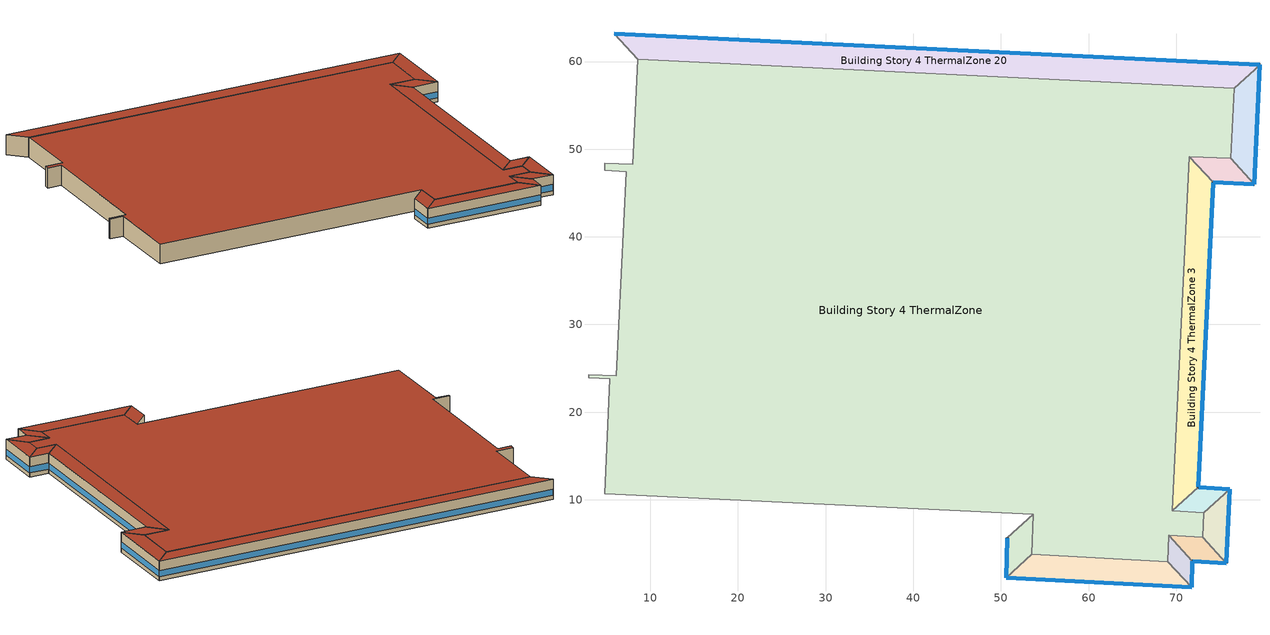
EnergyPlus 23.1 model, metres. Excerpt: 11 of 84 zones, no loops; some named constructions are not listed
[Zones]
Building Story 4 ThermalZone
 floor adiabatic (Typical Interior Ceiling): 76.59,56.95 76.19,48.94 71.5,49.16 69.54,8.77 73.13,8.55 73.02,5.75 69.14,5.95 69.05,2.94 53.53,3.81 53.69,8.37 4.8,10.69 5.38,23.8 2.95,23.91 2.97,24.27 6.14,24.16 7.23,47.45 4.79,47.57 4.82,48.38 7.98,48.25 8.55,60.23 z10.8
 wall adiabatic (Typical Interior Wall): 76.19,48.94 76.59,56.95 8.55,60.23 7.98,48.25 4.82,48.38 4.79,47.57 7.23,47.45 6.14,24.16 2.97,24.27 2.95,23.91 5.38,23.8 4.8,10.69 53.69,8.37 53.53,3.81 69.05,2.94 69.14,5.95 73.02,5.75 73.13,8.55 69.54,8.77 71.5,49.16 76.19,48.94 z10.8:14.4
 roof outside (Typical IEAD Roof R-31.25): 8.55,60.23 7.98,48.25 4.82,48.38 4.79,47.57 7.23,47.45 6.14,24.16 2.97,24.27 2.95,23.91 5.38,23.8 4.8,10.69 53.69,8.37 53.53,3.81 69.05,2.94 69.14,5.95 73.02,5.75 73.13,8.55 69.54,8.77 71.5,49.16 76.19,48.94 76.59,56.95 z14.4
Building Story 4 ThermalZone 1
 floor adiabatic (Typical Interior Ceiling): 79.55,59.64 78.88,45.98 76.19,48.94 76.59,56.95 z10.8
 wall outside (Typical Insulated Steel Framed Exterior Wall R-20.41): 78.88,45.98 79.55,59.64 z10.8:14.4
 wall adiabatic (Typical Interior Wall): 79.55,59.64 76.59,56.95 76.19,48.94 78.88,45.98 z10.8:14.4
 window (U 0.48 SHGC 0.40 Dbl Ref-D Clr 6mm/13mm): 78.88,46 79.55,59.61 z11.56:12.65
 roof outside (Typical IEAD Roof R-31.25): 76.59,56.95 76.19,48.94 78.88,45.98 79.55,59.64 z14.4
Building Story 4 ThermalZone 2
 floor adiabatic (Typical Interior Ceiling): 78.88,45.98 74.19,46.2 71.5,49.16 76.19,48.94 z10.8
 wall outside (Typical Insulated Steel Framed Exterior Wall R-20.41): 74.19,46.2 78.88,45.98 z10.8:14.4
 wall adiabatic (Typical Interior Wall): 78.88,45.98 76.19,48.94 71.5,49.16 74.19,46.2 z10.8:14.4
 window (U 0.48 SHGC 0.40 Dbl Ref-D Clr 6mm/13mm): 74.22,46.2 78.85,45.98 z11.56:12.65
 roof outside (Typical IEAD Roof R-31.25): 76.19,48.94 71.5,49.16 74.19,46.2 78.88,45.98 z14.4
Building Story 4 ThermalZone 20
 floor adiabatic (Typical Interior Ceiling): 5.86,63.19 79.55,59.64 76.59,56.95 8.55,60.23 z10.8
 wall outside (Typical Insulated Steel Framed Exterior Wall R-20.41): 79.55,59.64 5.86,63.19 z10.8:14.4
 wall adiabatic (Typical Interior Wall): 5.86,63.19 8.55,60.23 76.59,56.95 79.55,59.64 z10.8:14.4
 window (U 0.48 SHGC 0.40 Dbl Ref-D Clr 6mm/13mm): 79.52,59.64 5.89,63.19 z11.56:12.64
 roof outside (Typical IEAD Roof R-31.25): 8.55,60.23 76.59,56.95 79.55,59.64 5.86,63.19 z14.4
Building Story 4 ThermalZone 3
 floor adiabatic (Typical Interior Ceiling): 74.19,46.2 72.52,11.44 69.54,8.77 71.5,49.16 z10.8
 wall outside (Typical Insulated Steel Framed Exterior Wall R-20.41): 72.52,11.44 74.19,46.2 z10.8:14.4
 wall adiabatic (Typical Interior Wall): 74.19,46.2 71.5,49.16 69.54,8.77 72.52,11.44 z10.8:14.4
 window (U 0.48 SHGC 0.40 Dbl Ref-D Clr 6mm/13mm): 72.52,11.46 74.19,46.18 z11.56:12.64
 roof outside (Typical IEAD Roof R-31.25): 71.5,49.16 69.54,8.77 72.52,11.44 74.19,46.2 z14.4
Building Story 4 ThermalZone 4
 floor adiabatic (Typical Interior Ceiling): 72.52,11.44 76.12,11.22 73.13,8.55 69.54,8.77 z10.8
 wall outside (Typical Insulated Steel Framed Exterior Wall R-20.41): 76.12,11.22 72.52,11.44 z10.8:14.4
 wall adiabatic (Typical Interior Wall): 72.52,11.44 69.54,8.77 73.13,8.55 76.12,11.22 z10.8:14.4
 window (U 0.48 SHGC 0.40 Dbl Ref-D Clr 6mm/13mm): 76.09,11.22 72.54,11.44 z11.56:12.66
 roof outside (Typical IEAD Roof R-31.25): 69.54,8.77 73.13,8.55 76.12,11.22 72.52,11.44 z14.4
Building Story 4 ThermalZone 5
 floor adiabatic (Typical Interior Ceiling): 76.12,11.22 75.7,2.78 73.02,5.75 73.13,8.55 z10.8
 wall outside (Typical Insulated Steel Framed Exterior Wall R-20.41): 75.7,2.78 76.12,11.22 z10.8:14.4
 wall adiabatic (Typical Interior Wall): 76.12,11.22 73.13,8.55 73.02,5.75 75.7,2.78 z10.8:14.4
 window (U 0.48 SHGC 0.40 Dbl Ref-D Clr 6mm/13mm): 75.7,2.8 76.11,11.19 z11.56:12.65
 roof outside (Typical IEAD Roof R-31.25): 73.13,8.55 73.02,5.75 75.7,2.78 76.12,11.22 z14.4
Building Story 4 ThermalZone 6
 floor adiabatic (Typical Interior Ceiling): 75.7,2.78 71.85,3 69.14,5.95 73.02,5.75 z10.8
 wall outside (Typical Insulated Steel Framed Exterior Wall R-20.41): 71.85,3 75.7,2.78 z10.8:14.4
 wall adiabatic (Typical Interior Wall): 75.7,2.78 73.02,5.75 69.14,5.95 71.85,3 z10.8:14.4
 window (U 0.48 SHGC 0.40 Dbl Ref-D Clr 6mm/13mm): 71.87,3 75.67,2.78 z11.56:12.66
 roof outside (Typical IEAD Roof R-31.25): 73.02,5.75 69.14,5.95 71.85,3 75.7,2.78 z14.4
Building Story 4 ThermalZone 7
 floor adiabatic (Typical Interior Ceiling): 71.85,3 71.76,0 69.05,2.94 69.14,5.95 z10.8
 wall outside (Typical Insulated Steel Framed Exterior Wall R-20.41): 71.76,0 71.85,3 z10.8:14.4
 wall adiabatic (Typical Interior Wall): 71.85,3 69.14,5.95 69.05,2.94 71.76,0 z10.8:14.4
 window (U 0.48 SHGC 0.40 Dbl Ref-D Clr 6mm/13mm): 71.76,0.03 71.84,2.97 z11.56:12.66
 roof outside (Typical IEAD Roof R-31.25): 69.14,5.95 69.05,2.94 71.76,0 71.85,3 z14.4
Building Story 4 ThermalZone 8
 floor adiabatic (Typical Interior Ceiling): 71.76,0 50.58,1.11 53.53,3.81 69.05,2.94 z10.8
 wall outside (Typical Insulated Steel Framed Exterior Wall R-20.41): 50.58,1.11 71.76,0 z10.8:14.4
 wall adiabatic (Typical Interior Wall): 71.76,0 69.05,2.94 53.53,3.81 50.58,1.11 z10.8:14.4
 window (U 0.48 SHGC 0.40 Dbl Ref-D Clr 6mm/13mm): 50.6,1.11 71.74,0 z11.56:12.64
 roof outside (Typical IEAD Roof R-31.25): 69.05,2.94 53.53,3.81 50.58,1.11 71.76,0 z14.4
Building Story 4 ThermalZone 9
 floor adiabatic (Typical Interior Ceiling): 50.58,1.11 50.74,5.66 53.69,8.37 53.53,3.81 z10.8
 wall outside (Typical Insulated Steel Framed Exterior Wall R-20.41): 50.74,5.66 50.58,1.11 z10.8:14.4
 wall adiabatic (Typical Interior Wall): 50.58,1.11 53.53,3.81 53.69,8.37 50.74,5.66 z10.8:14.4
 window (U 0.48 SHGC 0.40 Dbl Ref-D Clr 6mm/13mm): 50.74,5.64 50.58,1.14 z11.56:12.65
 roof outside (Typical IEAD Roof R-31.25): 53.53,3.81 53.69,8.37 50.74,5.66 50.58,1.11 z14.4
[Material] Thermal Absorptance=0.9; Solar Absorptance=0.7
Name | Roughness | Thickness {m} | Conductivity {W/m-K} | Density {kg/m3} | Specific Heat {J/kg-K} | Visible Absorptance
100mm Normalweight concrete floor | MediumRough | 0.1016 | 2.31045 | 2322 | 832.557 | 0.7
25mm Stucco | Smooth | 0.0254 | 0.72 | 1856 | 840 | 0.7
5/8 in. Gypsum Board | MediumSmooth | 0.0159 | 0.16 | 800 | 1090 | 0.7
G01 13mm gypsum board | Smooth | 0.0127 | 0.160031 | 800.001 | 1090.73 | 0.5
Metal Roof Surface | Smooth | 0.0008 | 45.28 | 7824 | 500 | 0.7
Roof Membrane | VeryRough | 0.0095 | 0.16 | 1121.29 | 1460 | 0.7
[Material:NoMass] Roughness=Smooth; Thermal Absorptance=0.9; Solar Absorptance=0.7
Name | Thermal Resistance {m2-K/W} | Visible Absorptance
CP02 CARPET PAD | 0.21648 | 0.8
Typical Insulation R-18.23 | 3.21036 | 0.7
Typical Insulation R-30.13 | 5.30668 | 0.7
[WindowMaterial:Gas]
AIR 13MM: Gas Type=Air; Thickness {m}=0.0127
[WindowMaterial:Glazing] Optical Data Type=SpectralAverage; Thickness {m}=0.006; Infrared Transmittance at Normal Incidence=0; Front Side Infrared Hemispherical Emissivity=0.84; Conductivity {W/m-K}=0.9; Dirt Correction Factor for Solar and Visible Transmittance=1; Solar Diffusing=No
Name | Solar Transmittance at Normal Incidence | Front Side Solar Reflectance at Normal Incidence | Back Side Solar Reflectance at Normal Incidence | Visible Transmittance at Normal Incidence | Front Side Visible Reflectance at Normal Incidence | Back Side Visible Reflectance at Normal Incidence | Back Side Infrared Hemispherical Emissivity
CLEAR 6MM | 0.775 | 0.071 | 0.071 | 0.881 | 0.08 | 0.08 | 0.84
REF D CLEAR 6MM | 0.429 | 0.308 | 0.379 | 0.334 | 0.453 | 0.505 | 0.82
[Construction]
Typical IEAD Roof R-31.25: Roof Membrane, Typical Insulation R-30.13, Metal Roof Surface
Typical Insulated Steel Framed Exterior Wall R-20.41: 25mm Stucco, 5/8 in. Gypsum Board, Typical Insulation R-18.23, 5/8 in. Gypsum Board
Typical Interior Ceiling: CP02 CARPET PAD, 100mm Normalweight concrete floor
Typical Interior Wall: G01 13mm gypsum board, G01 13mm gypsum board
U 0.48 SHGC 0.40 Dbl Ref-D Clr 6mm/13mm: REF D CLEAR 6MM, AIR 13MM, CLEAR 6MM
[Zone] Multiplier=1; Part of Total Floor Area=Yes
Building Story 4 ThermalZone; Building Story 4 ThermalZone 1; Building Story 4 ThermalZone 2; Building Story 4 ThermalZone 20; Building Story 4 ThermalZone 3; Building Story 4 ThermalZone 4; Building Story 4 ThermalZone 5; Building Story 4 ThermalZone 6; Building Story 4 ThermalZone 7; Building Story 4 ThermalZone 8; Building Story 4 ThermalZone 9
[Space] Space Type=Story Top Blended Space Type
Name | Zone
Building Story 4 Space | Building Story 4 ThermalZone
Building Story 4 Space 1 | Building Story 4 ThermalZone 1
Building Story 4 Space 2 | Building Story 4 ThermalZone 2
Building Story 4 Space 20 | Building Story 4 ThermalZone 20
Building Story 4 Space 3 | Building Story 4 ThermalZone 3
Building Story 4 Space 4 | Building Story 4 ThermalZone 4
Building Story 4 Space 5 | Building Story 4 ThermalZone 5
Building Story 4 Space 6 | Building Story 4 ThermalZone 6
Building Story 4 Space 7 | Building Story 4 ThermalZone 7
Building Story 4 Space 8 | Building Story 4 ThermalZone 8
Building Story 4 Space 9 | Building Story 4 ThermalZone 9
[InternalMass]
Name | Construction | Zone or ZoneList | Space or SpaceList | Surface Area {m2}
Building Story 4 Space 8 Office WholeBuilding - Lg Office A  - Story Top Mass; Building Story 4 Space 8 Office WholeBuilding - Lg Office C  - Story Top Mass | InteriorFurnishings 1 | Building Story 4 ThermalZone 8 | Building Story 4 Space 8 | 8.02506
Building Story 4 Space 3 Office WholeBuilding - Lg Office A  - Story Top Mass; Building Story 4 Space 3 Office WholeBuilding - Lg Office C  - Story Top Mass | InteriorFurnishings 1 | Building Story 4 ThermalZone 3 | Building Story 4 Space 3 | 16.5221
Building Story 4 Space 1 Office WholeBuilding - Lg Office A  - Story Top Mass; Building Story 4 Space 1 Office WholeBuilding - Lg Office C  - Story Top Mass | InteriorFurnishings 1 | Building Story 4 ThermalZone 1 | Building Story 4 Space 1 | 4.74876
Building Story 4 Space 5 Office WholeBuilding - Lg Office A  - Story Top Mass; Building Story 4 Space 5 Office WholeBuilding - Lg Office C  - Story Top Mass | InteriorFurnishings 1 | Building Story 4 ThermalZone 5 | Building Story 4 Space 5 | 2.46419
Building Story 4 Space Office WholeBuilding - Lg Office A  - Story Top Mass; Building Story 4 Space Office WholeBuilding - Lg Office C  - Story Top Mass | InteriorFurnishings 1 | Building Story 4 ThermalZone | Building Story 4 Space | 511.465
Building Story 4 Space 2 Office WholeBuilding - Lg Office A  - Story Top Mass; Building Story 4 Space 2 Office WholeBuilding - Lg Office C  - Story Top Mass | InteriorFurnishings 1 | Building Story 4 ThermalZone 2 | Building Story 4 Space 2 | 2.05619
Building Story 4 Space 4 Office WholeBuilding - Lg Office A  - Story Top Mass; Building Story 4 Space 4 Office WholeBuilding - Lg Office C  - Story Top Mass | InteriorFurnishings 1 | Building Story 4 ThermalZone 4 | Building Story 4 Space 4 | 1.58788
Building Story 4 Space 6 Office WholeBuilding - Lg Office A  - Story Top Mass; Building Story 4 Space 6 Office WholeBuilding - Lg Office C  - Story Top Mass | InteriorFurnishings 1 | Building Story 4 ThermalZone 6 | Building Story 4 Space 6 | 1.68583
Building Story 4 Space 7 Office WholeBuilding - Lg Office A  - Story Top Mass; Building Story 4 Space 7 Office WholeBuilding - Lg Office C  - Story Top Mass | InteriorFurnishings 1 | Building Story 4 ThermalZone 7 | Building Story 4 Space 7 | 1.29811
Building Story 4 Space 9 Office WholeBuilding - Lg Office A  - Story Top Mass; Building Story 4 Space 9 Office WholeBuilding - Lg Office C  - Story Top Mass | InteriorFurnishings 1 | Building Story 4 ThermalZone 9 | Building Story 4 Space 9 | 2.01012
Building Story 4 Space 20 Office WholeBuilding - Lg Office A  - Story Top Mass; Building Story 4 Space 20 Office WholeBuilding - Lg Office C  - Story Top Mass | InteriorFurnishings 1 | Building Story 4 ThermalZone 20 | Building Story 4 Space 20 | 31.0455
Building Story 4 Space 8 Office WholeBuilding - Lg Office A end_a - Story Top Mass; Building Story 4 Space 8 Office WholeBuilding - Lg Office A end_b - Story Top Mass; Building Story 4 Space 8 Office WholeBuilding - Lg Office C end_a - Story Top Mass; Building Story 4 Space 8 Office WholeBuilding - Lg Office C end_b - Story Top Mass | InteriorFurnishings 1 | Building Story 4 ThermalZone 8 | Building Story 4 Space 8 | 0.530579
Building Story 4 Space 3 Office WholeBuilding - Lg Office A end_a - Story Top Mass; Building Story 4 Space 3 Office WholeBuilding - Lg Office A end_b - Story Top Mass; Building Story 4 Space 3 Office WholeBuilding - Lg Office C end_a - Story Top Mass; Building Story 4 Space 3 Office WholeBuilding - Lg Office C end_b - Story Top Mass | InteriorFurnishings 1 | Building Story 4 ThermalZone 3 | Building Story 4 Space 3 | 1.09236
Building Story 4 Space 1 Office WholeBuilding - Lg Office A end_a - Story Top Mass; Building Story 4 Space 1 Office WholeBuilding - Lg Office A end_b - Story Top Mass; Building Story 4 Space 1 Office WholeBuilding - Lg Office C end_a - Story Top Mass; Building Story 4 Space 1 Office WholeBuilding - Lg Office C end_b - Story Top Mass | InteriorFurnishings 1 | Building Story 4 ThermalZone 1 | Building Story 4 Space 1 | 0.313966
Building Story 4 Space 5 Office WholeBuilding - Lg Office A end_a - Story Top Mass; Building Story 4 Space 5 Office WholeBuilding - Lg Office A end_b - Story Top Mass; Building Story 4 Space 5 Office WholeBuilding - Lg Office C end_a - Story Top Mass; Building Story 4 Space 5 Office WholeBuilding - Lg Office C end_b - Story Top Mass | InteriorFurnishings 1 | Building Story 4 ThermalZone 5 | Building Story 4 Space 5 | 0.16292
Building Story 4 Space Office WholeBuilding - Lg Office A end_a - Story Top Mass; Building Story 4 Space Office WholeBuilding - Lg Office A end_b - Story Top Mass; Building Story 4 Space Office WholeBuilding - Lg Office C end_a - Story Top Mass; Building Story 4 Space Office WholeBuilding - Lg Office C end_b - Story Top Mass | InteriorFurnishings 1 | Building Story 4 ThermalZone | Building Story 4 Space | 33.8157
Building Story 4 Space 2 Office WholeBuilding - Lg Office A end_a - Story Top Mass; Building Story 4 Space 2 Office WholeBuilding - Lg Office A end_b - Story Top Mass; Building Story 4 Space 2 Office WholeBuilding - Lg Office C end_a - Story Top Mass; Building Story 4 Space 2 Office WholeBuilding - Lg Office C end_b - Story Top Mass | InteriorFurnishings 1 | Building Story 4 ThermalZone 2 | Building Story 4 Space 2 | 0.135946
Building Story 4 Space 4 Office WholeBuilding - Lg Office A end_a - Story Top Mass; Building Story 4 Space 4 Office WholeBuilding - Lg Office A end_b - Story Top Mass; Building Story 4 Space 4 Office WholeBuilding - Lg Office C end_a - Story Top Mass; Building Story 4 Space 4 Office WholeBuilding - Lg Office C end_b - Story Top Mass | InteriorFurnishings 1 | Building Story 4 ThermalZone 4 | Building Story 4 Space 4 | 0.104983
Building Story 4 Space 6 Office WholeBuilding - Lg Office A end_a - Story Top Mass; Building Story 4 Space 6 Office WholeBuilding - Lg Office A end_b - Story Top Mass; Building Story 4 Space 6 Office WholeBuilding - Lg Office C end_a - Story Top Mass; Building Story 4 Space 6 Office WholeBuilding - Lg Office C end_b - Story Top Mass | InteriorFurnishings 1 | Building Story 4 ThermalZone 6 | Building Story 4 Space 6 | 0.111459
Building Story 4 Space 7 Office WholeBuilding - Lg Office A end_a - Story Top Mass; Building Story 4 Space 7 Office WholeBuilding - Lg Office A end_b - Story Top Mass; Building Story 4 Space 7 Office WholeBuilding - Lg Office C end_a - Story Top Mass; Building Story 4 Space 7 Office WholeBuilding - Lg Office C end_b - Story Top Mass | InteriorFurnishings 1 | Building Story 4 ThermalZone 7 | Building Story 4 Space 7 | 0.0858251
Building Story 4 Space 9 Office WholeBuilding - Lg Office A end_a - Story Top Mass; Building Story 4 Space 9 Office WholeBuilding - Lg Office A end_b - Story Top Mass; Building Story 4 Space 9 Office WholeBuilding - Lg Office C end_a - Story Top Mass; Building Story 4 Space 9 Office WholeBuilding - Lg Office C end_b - Story Top Mass | InteriorFurnishings 1 | Building Story 4 ThermalZone 9 | Building Story 4 Space 9 | 0.1329
Building Story 4 Space 20 Office WholeBuilding - Lg Office A end_a - Story Top Mass; Building Story 4 Space 20 Office WholeBuilding - Lg Office A end_b - Story Top Mass; Building Story 4 Space 20 Office WholeBuilding - Lg Office C end_a - Story Top Mass; Building Story 4 Space 20 Office WholeBuilding - Lg Office C end_b - Story Top Mass | InteriorFurnishings 1 | Building Story 4 ThermalZone 20 | Building Story 4 Space 20 | 2.05258
Building Story 4 Space 8 Office WholeBuilding - Lg Office B  - Story Top Mass | InteriorFurnishings 1 | Building Story 4 ThermalZone 8 | Building Story 4 Space 8 | 75.5698
Building Story 4 Space 3 Office WholeBuilding - Lg Office B  - Story Top Mass | InteriorFurnishings 1 | Building Story 4 ThermalZone 3 | Building Story 4 Space 3 | 155.584
Building Story 4 Space 1 Office WholeBuilding - Lg Office B  - Story Top Mass | InteriorFurnishings 1 | Building Story 4 ThermalZone 1 | Building Story 4 Space 1 | 44.7179
Building Story 4 Space 5 Office WholeBuilding - Lg Office B  - Story Top Mass | InteriorFurnishings 1 | Building Story 4 ThermalZone 5 | Building Story 4 Space 5 | 23.2046
Building Story 4 Space Office WholeBuilding - Lg Office B  - Story Top Mass | InteriorFurnishings 1 | Building Story 4 ThermalZone | Building Story 4 Space | 4816.33
Building Story 4 Space 2 Office WholeBuilding - Lg Office B  - Story Top Mass | InteriorFurnishings 1 | Building Story 4 ThermalZone 2 | Building Story 4 Space 2 | 19.3626
Building Story 4 Space 4 Office WholeBuilding - Lg Office B  - Story Top Mass | InteriorFurnishings 1 | Building Story 4 ThermalZone 4 | Building Story 4 Space 4 | 14.9526
Building Story 4 Space 6 Office WholeBuilding - Lg Office B  - Story Top Mass | InteriorFurnishings 1 | Building Story 4 ThermalZone 6 | Building Story 4 Space 6 | 15.875
Building Story 4 Space 7 Office WholeBuilding - Lg Office B  - Story Top Mass | InteriorFurnishings 1 | Building Story 4 ThermalZone 7 | Building Story 4 Space 7 | 12.224
Building Story 4 Space 9 Office WholeBuilding - Lg Office B  - Story Top Mass | InteriorFurnishings 1 | Building Story 4 ThermalZone 9 | Building Story 4 Space 9 | 18.9288
Building Story 4 Space 20 Office WholeBuilding - Lg Office B  - Story Top Mass | InteriorFurnishings 1 | Building Story 4 ThermalZone 20 | Building Story 4 Space 20 | 292.347
Building Story 4 Space 8 Office WholeBuilding - Lg Office B end_a - Story Top Mass; Building Story 4 Space 8 Office WholeBuilding - Lg Office B end_b - Story Top Mass | InteriorFurnishings 1 | Building Story 4 ThermalZone 8 | Building Story 4 Space 8 | 4.99632
Building Story 4 Space 3 Office WholeBuilding - Lg Office B end_a - Story Top Mass; Building Story 4 Space 3 Office WholeBuilding - Lg Office B end_b - Story Top Mass | InteriorFurnishings 1 | Building Story 4 ThermalZone 3 | Building Story 4 Space 3 | 10.2865
Building Story 4 Space 1 Office WholeBuilding - Lg Office B end_a - Story Top Mass; Building Story 4 Space 1 Office WholeBuilding - Lg Office B end_b - Story Top Mass | InteriorFurnishings 1 | Building Story 4 ThermalZone 1 | Building Story 4 Space 1 | 2.95653
Building Story 4 Space 5 Office WholeBuilding - Lg Office B end_a - Story Top Mass; Building Story 4 Space 5 Office WholeBuilding - Lg Office B end_b - Story Top Mass | InteriorFurnishings 1 | Building Story 4 ThermalZone 5 | Building Story 4 Space 5 | 1.53418
Building Story 4 Space Office WholeBuilding - Lg Office B end_a - Story Top Mass; Building Story 4 Space Office WholeBuilding - Lg Office B end_b - Story Top Mass | InteriorFurnishings 1 | Building Story 4 ThermalZone | Building Story 4 Space | 318.433
Building Story 4 Space 2 Office WholeBuilding - Lg Office B end_a - Story Top Mass; Building Story 4 Space 2 Office WholeBuilding - Lg Office B end_b - Story Top Mass | InteriorFurnishings 1 | Building Story 4 ThermalZone 2 | Building Story 4 Space 2 | 1.28017
Building Story 4 Space 4 Office WholeBuilding - Lg Office B end_a - Story Top Mass; Building Story 4 Space 4 Office WholeBuilding - Lg Office B end_b - Story Top Mass | InteriorFurnishings 1 | Building Story 4 ThermalZone 4 | Building Story 4 Space 4 | 0.988595
Building Story 4 Space 6 Office WholeBuilding - Lg Office B end_a - Story Top Mass; Building Story 4 Space 6 Office WholeBuilding - Lg Office B end_b - Story Top Mass | InteriorFurnishings 1 | Building Story 4 ThermalZone 6 | Building Story 4 Space 6 | 1.04958
Building Story 4 Space 7 Office WholeBuilding - Lg Office B end_a - Story Top Mass; Building Story 4 Space 7 Office WholeBuilding - Lg Office B end_b - Story Top Mass | InteriorFurnishings 1 | Building Story 4 ThermalZone 7 | Building Story 4 Space 7 | 0.808192
Building Story 4 Space 9 Office WholeBuilding - Lg Office B end_a - Story Top Mass; Building Story 4 Space 9 Office WholeBuilding - Lg Office B end_b - Story Top Mass | InteriorFurnishings 1 | Building Story 4 ThermalZone 9 | Building Story 4 Space 9 | 1.25148
Building Story 4 Space 20 Office WholeBuilding - Lg Office B end_a - Story Top Mass; Building Story 4 Space 20 Office WholeBuilding - Lg Office B end_b - Story Top Mass | InteriorFurnishings 1 | Building Story 4 ThermalZone 20 | Building Story 4 Space 20 | 19.3286
Building Story 4 Space Mass | InteriorFurnishings 2 | Building Story 4 ThermalZone | Building Story 4 Space | 6611.39
Building Story 4 Space 1 Mass | InteriorFurnishings 2 | Building Story 4 ThermalZone 1 | Building Story 4 Space 1 | 61.3843
Building Story 4 Space 2 Mass | InteriorFurnishings 2 | Building Story 4 ThermalZone 2 | Building Story 4 Space 2 | 26.5791
Building Story 4 Space 20 Mass | InteriorFurnishings 2 | Building Story 4 ThermalZone 20 | Building Story 4 Space 20 | 401.306
Building Story 4 Space 3 Mass | InteriorFurnishings 2 | Building Story 4 ThermalZone 3 | Building Story 4 Space 3 | 213.57
Building Story 4 Space 4 Mass | InteriorFurnishings 2 | Building Story 4 ThermalZone 4 | Building Story 4 Space 4 | 20.5255
Building Story 4 Space 5 Mass | InteriorFurnishings 2 | Building Story 4 ThermalZone 5 | Building Story 4 Space 5 | 31.853
Building Story 4 Space 6 Mass | InteriorFurnishings 2 | Building Story 4 ThermalZone 6 | Building Story 4 Space 6 | 21.7917
Building Story 4 Space 7 Mass | InteriorFurnishings 2 | Building Story 4 ThermalZone 7 | Building Story 4 Space 7 | 16.7799
Building Story 4 Space 8 Mass | InteriorFurnishings 2 | Building Story 4 ThermalZone 8 | Building Story 4 Space 8 | 103.735
Building Story 4 Space 9 Mass | InteriorFurnishings 2 | Building Story 4 ThermalZone 9 | Building Story 4 Space 9 | 25.9836
[Daylighting:Controls] Lighting Control Type=Stepped; Minimum Input Power Fraction for Continuous or ContinuousOff Dimming Control=0.3; Minimum Light Output Fraction for Continuous or ContinuousOff Dimming Control=0.2; Number of Stepped Control Steps=3; Probability Lighting will be Reset When Needed in Manual Stepped Control=1; Glare Calculation Azimuth Angle of View Direction Clockwise from Zone y-Axis {deg}=-0; Maximum Allowable Discomfort Glare Index=22; Illuminance Setpoint at Reference Point 1 {lux}=377
Name | Zone or Space | Glare Calculation Daylighting Reference Point | Daylighting Reference Point 1 | Fraction of Lights Controlled by Reference Point 1 | Daylighting Reference Point 2 | Fraction of Lights Controlled by Reference Point 2 | Illuminance Setpoint at Reference Point 2 {lux}
Building Story 4 ThermalZone 1 DaylightingControls | Building Story 4 ThermalZone 1 | Building Story 4 Space 1 Daylt Sensor 1 | Building Story 4 Space 1 Daylt Sensor 1 | 0.484
Building Story 4 ThermalZone 20 DaylightingControls | Building Story 4 ThermalZone 20 | Building Story 4 Space 20 Daylt Sensor 1 | Building Story 4 Space 20 Daylt Sensor 1 | 0.449 | Building Story 4 Space 20 Daylt Sensor 2 | 0.109 | 377
Building Story 4 ThermalZone 3 DaylightingControls | Building Story 4 ThermalZone 3 | Building Story 4 Space 3 Daylt Sensor 1 | Building Story 4 Space 3 Daylt Sensor 1 | 0.424 | Building Story 4 Space 3 Daylt Sensor 2 | 0.109 | 377
